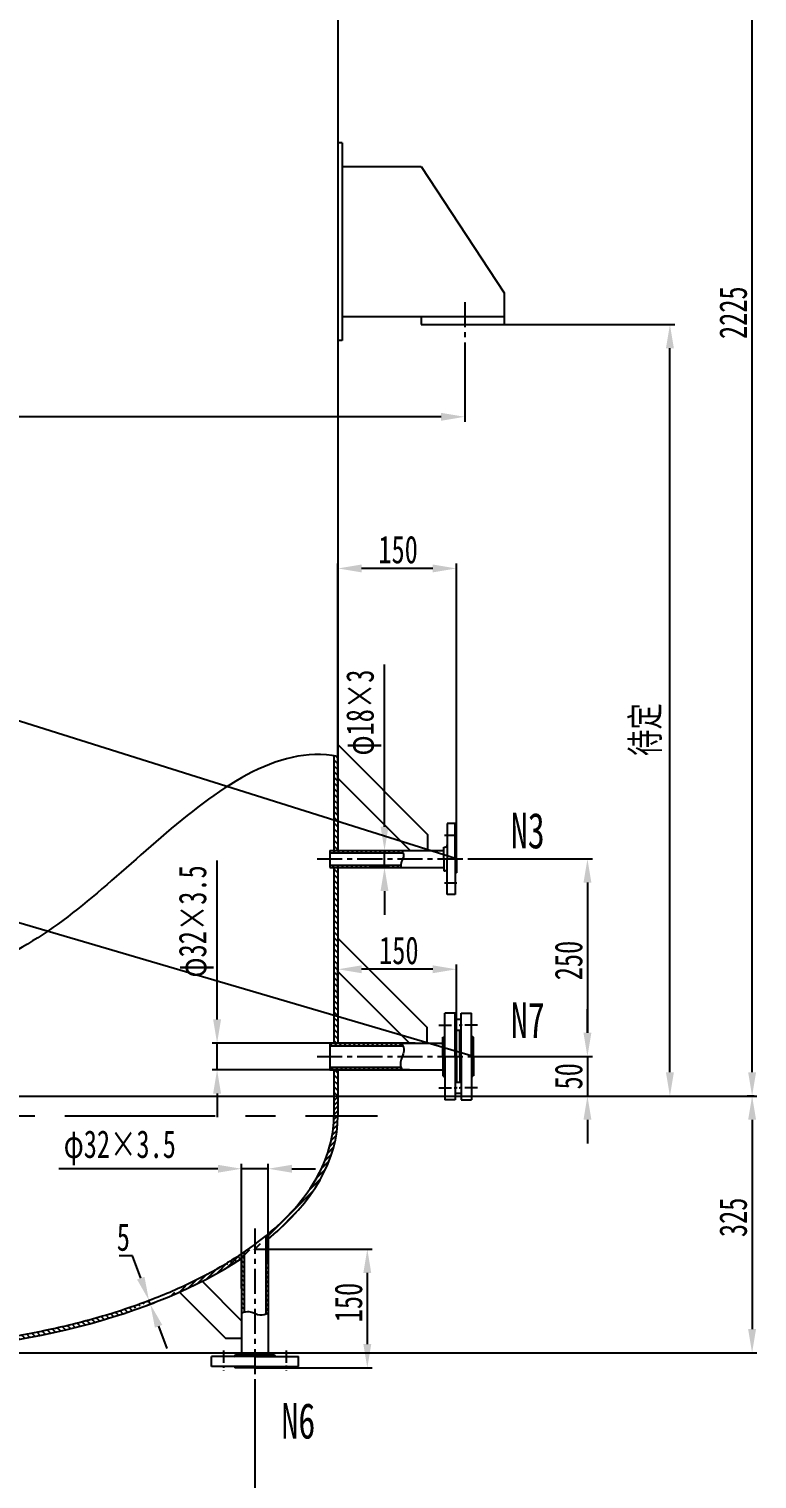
# Model space of a CAD drawing. Extents: x -71325 to -43928, y 2975 to 11014.
# Drawn here: x -68976 to -68054, y 4834 to 6669 of the extents above; entities that cross this region are included whole.
import ezdxf

# ---------------------------------------------------------------- set-up
doc = ezdxf.new("R2010")
doc.units = 0
doc.header["$MEASUREMENT"] = 0
doc.linetypes.add('CENTER', pattern=[50.8, 31.75, -6.35, 6.35, -6.35])
doc.layers.get('0').update_dxf_attribs({"linetype": 'CONTINUOUS'})
doc.layers.get('DEFPOINTS').update_dxf_attribs({"linetype": 'CONTINUOUS'})
doc.layers.add('LAYER1', color=3, linetype='CONTINUOUS')
doc.layers.add('LAYER2', color=1, linetype='CENTER')
doc.styles.get("Standard").update_dxf_attribs({"font": 'txt.shx', "width": 0.7})
doc.styles.add('STYLE1', font='SIMFANG.TTF', dxfattribs={"width": 0.7, "height": 35})
doc.dimstyles.get("Standard").update_dxf_attribs({"dimtxt": 0.18, "dimasz": 0.18, "dimexe": 0.18, "dimexo": 0.0625, "dimgap": 0.09, "dimtad": 0, "dimtih": 1, "dimtoh": 1, "dimdec": 4, "dimzin": 0, "dimdsep": 46, "dimtxsty": 'Standard', "dimcen": 0.09, "dimadec": 0, "dimazin": 0, "dimtfac": 1, "dimtdec": 4, "dimtofl": 0, "dimtmove": 0, "dimatfit": 3, "dimfxl": 0, "dimtolj": 1, "dimtzin": 0, "dimarcsym": 0})
pattern_1 = [(45, (-60660.756, -1184.69), (-2.9168155, 2.9168155), [])]
pattern_2 = [(135, (-77718.9047, -1184.69), (2.9168155, 2.9168155), [])]

# ---------------------------------------------------------------- blocks, each defined once
blk = doc.blocks.new('*D87')
at = {"layer": 'DEFPOINTS', "color": 0}
for p in [(-68569.3, 7543.9), (-68060.6, 7543.9), (-68158.3, 5318.9)]:
    blk.add_point(p, dxfattribs=at)
at = {"layer": 'LAYER1', "color": 0, "lineweight": -2}
for p, q in [((-68569.3, 7543.9), (-68054.4, 7543.9)), ((-68060.6, 5348.9), (-68060.6, 7513.9)), ((-68158.3, 5318.9), (-68054.4, 5318.9))]:
    blk.add_line(p, q, dxfattribs=at)
at = {"layer": 'LAYER1', "color": 0}
for points in [[(-68065.6, 7513.9), (-68055.6, 7513.9), (-68060.6, 7543.9)], [(-68065.6, 5348.9), (-68055.6, 5348.9), (-68060.6, 5318.9)]]:
    blk.add_solid(points, dxfattribs=at)
at = {"layer": 'LAYER1', "color": 0, "insert": (-68084.4, 6310.1), "char_height": 35, "attachment_point": 5, "rotation": 90, "style": 'STYLE1'}
blk.add_mtext('\\A1;2225', dxfattribs=at)
blk = doc.blocks.new('*D105')
at = {"layer": 'DEFPOINTS', "color": 0}
for p in [(-69955.3, 6272.6), (-68424.3, 6272.6), (-69955.3, 6178.4)]:
    blk.add_point(p, dxfattribs=at)
at = {"layer": 'LAYER1', "color": 0, "lineweight": -2}
for p, q in [((-69955.3, 6272.6), (-69955.3, 6172.2)), ((-68424.3, 6272.6), (-68424.3, 6172.2)), ((-68454.3, 6178.4), (-69925.3, 6178.4))]:
    blk.add_line(p, q, dxfattribs=at)
at = {"layer": 'LAYER1', "color": 0}
for points in [[(-69925.3, 6183.4), (-69925.3, 6173.4), (-69955.3, 6178.4)], [(-68454.3, 6183.4), (-68454.3, 6173.4), (-68424.3, 6178.4)]]:
    blk.add_solid(points, dxfattribs=at)
at = {"layer": 'LAYER1', "color": 0, "insert": (-69211.4, 6204.8), "char_height": 35, "attachment_point": 5, "style": 'STYLE1'}
blk.add_mtext('\\A1;φ1531', dxfattribs=at)
blk = doc.blocks.new('*D112')
at = {"layer": 'DEFPOINTS', "color": 0}
for p in [(-68479.3, 6295.1), (-68164.6, 6295.1), (-68584.8, 5318.9)]:
    blk.add_point(p, dxfattribs=at)
at = {"layer": 'LAYER1', "color": 0, "lineweight": -2}
for p, q in [((-68479.3, 6295.1), (-68158.3, 6295.1)), ((-68164.6, 5348.9), (-68164.6, 6265.1)), ((-68584.8, 5318.9), (-68158.3, 5318.9))]:
    blk.add_line(p, q, dxfattribs=at)
at = {"layer": 'LAYER1', "color": 0}
for points in [[(-68169.6, 6265.1), (-68159.6, 6265.1), (-68164.6, 6295.1)], [(-68169.6, 5348.9), (-68159.6, 5348.9), (-68164.6, 5318.9)]]:
    blk.add_solid(points, dxfattribs=at)
at = {"layer": 'LAYER1', "color": 0, "insert": (-68194, 5782.6), "char_height": 35, "attachment_point": 5, "rotation": 90, "style": 'STYLE1'}
blk.add_mtext('\\A1;待定', dxfattribs=at)
blk = doc.blocks.new('*D111')
at = {"layer": 'DEFPOINTS', "color": 0}
for p in [(-68541.5, 5629.6), (-68525.8, 5629.6), (-68545.2, 5608.3)]:
    blk.add_point(p, dxfattribs=at)
at = {"layer": 'LAYER1', "color": 0, "lineweight": -2}
for p, q in [((-68525.8, 5659.6), (-68525.8, 5864.8)), ((-68541.5, 5629.6), (-68519.5, 5629.6)), ((-68525.8, 5608.3), (-68525.8, 5629.6)), ((-68545.2, 5608.3), (-68519.5, 5608.3)), ((-68525.8, 5578.3), (-68525.8, 5548.3))]:
    blk.add_line(p, q, dxfattribs=at)
at = {"layer": 'LAYER1', "color": 0}
for points in [[(-68530.8, 5659.6), (-68520.8, 5659.6), (-68525.8, 5629.6)], [(-68530.8, 5578.3), (-68520.8, 5578.3), (-68525.8, 5608.3)]]:
    blk.add_solid(points, dxfattribs=at)
at = {"layer": 'LAYER1', "color": 0, "insert": (-68552.2, 5804.2), "char_height": 35, "attachment_point": 5, "rotation": 90, "style": 'STYLE1'}
blk.add_mtext('\\A1;φ18×3', dxfattribs=at)
blk = doc.blocks.new('*D110')
at = {"layer": 'DEFPOINTS', "color": 0}
for p in [(-68584.8, 5986.5), (-68584.8, 5674), (-68434.8, 5618.9)]:
    blk.add_point(p, dxfattribs=at)
at = {"layer": 'LAYER1', "color": 0, "lineweight": -2}
for p, q in [((-68584.8, 5674), (-68584.8, 5992.7)), ((-68464.8, 5986.5), (-68554.8, 5986.5)), ((-68434.8, 5618.9), (-68434.8, 5992.7))]:
    blk.add_line(p, q, dxfattribs=at)
at = {"layer": 'LAYER1', "color": 0}
for points in [[(-68554.8, 5991.5), (-68554.8, 5981.5), (-68584.8, 5986.5)], [(-68464.8, 5991.5), (-68464.8, 5981.5), (-68434.8, 5986.5)]]:
    blk.add_solid(points, dxfattribs=at)
at = {"layer": 'LAYER1', "color": 0, "insert": (-68508.6, 6010.2), "char_height": 35, "attachment_point": 5, "style": 'STYLE1'}
blk.add_mtext('\\A1;150', dxfattribs=at)
blk = doc.blocks.new('*D116')
at = {"layer": 'DEFPOINTS', "color": 0}
for p in [(-68706.7, 5226.9), (-68673, 5106), (-68706.7, 5075.5)]:
    blk.add_point(p, dxfattribs=at)
at = {"layer": 'LAYER1', "color": 0, "lineweight": -2}
for p, q in [((-68706.7, 5075.5), (-68706.7, 5233.1)), ((-68673, 5106), (-68673, 5233.1)), ((-68736.7, 5226.9), (-68937.9, 5226.9)), ((-68673, 5226.9), (-68706.7, 5226.9)), ((-68643, 5226.9), (-68613, 5226.9))]:
    blk.add_line(p, q, dxfattribs=at)
at = {"layer": 'LAYER1', "color": 0}
for points in [[(-68736.7, 5231.9), (-68736.7, 5221.9), (-68706.7, 5226.9)], [(-68643, 5231.9), (-68643, 5221.9), (-68673, 5226.9)]]:
    blk.add_solid(points, dxfattribs=at)
at = {"layer": 'LAYER1', "color": 0, "insert": (-68860.8, 5253.3), "char_height": 35, "attachment_point": 5, "style": 'STYLE1'}
blk.add_mtext('\\A1;φ32×3.5', dxfattribs=at)
blk = doc.blocks.new('*D115')
at = {"layer": 'DEFPOINTS', "color": 0}
for p in [(-68057.9, 5318.9), (-69189.8, 4993.9), (-68060.6, 4993.9)]:
    blk.add_point(p, dxfattribs=at)
at = {"layer": 'LAYER1', "color": 0, "lineweight": -2}
for p, q in [((-68057.9, 5318.9), (-68066.9, 5318.9)), ((-68060.6, 5288.9), (-68060.6, 5023.9)), ((-69189.8, 4993.9), (-68054.4, 4993.9))]:
    blk.add_line(p, q, dxfattribs=at)
at = {"layer": 'LAYER1', "color": 0}
for points in [[(-68065.6, 5288.9), (-68055.6, 5288.9), (-68060.6, 5318.9)], [(-68065.6, 5023.9), (-68055.6, 5023.9), (-68060.6, 4993.9)]]:
    blk.add_solid(points, dxfattribs=at)
at = {"layer": 'LAYER1', "color": 0, "insert": (-68084.4, 5165.4), "char_height": 35, "attachment_point": 5, "rotation": 90, "style": 'STYLE1'}
blk.add_mtext('\\A1;325', dxfattribs=at)
blk = doc.blocks.new('*D114')
at = {"layer": 'DEFPOINTS', "color": 0}
for p in [(-68829.7, 5058.2), (-68827.9, 5053.5), (-68823.9, 5060.3)]:
    blk.add_point(p, dxfattribs=at)
at = {"layer": 'LAYER1', "color": 0, "lineweight": -2}
for p, q in [((-68844.7, 5116.6), (-68861.7, 5116.6)), ((-68834.3, 5088.5), (-68844.7, 5116.6)), ((-68829.7, 5058.2), (-68818, 5062.5)), ((-68827.9, 5053.5), (-68816.3, 5057.8)), ((-68822.2, 5055.6), (-68823.9, 5060.3)), ((-68811.8, 5027.5), (-68801.3, 4999.4))]:
    blk.add_line(p, q, dxfattribs=at)
at = {"layer": 'LAYER1', "color": 0}
for points in [[(-68829.6, 5090.2), (-68839, 5086.7), (-68823.9, 5060.3)], [(-68807.1, 5029.2), (-68816.4, 5025.8), (-68822.2, 5055.6)]]:
    blk.add_solid(points, dxfattribs=at)
at = {"layer": 'LAYER1', "color": 0, "insert": (-68856.3, 5140.3), "char_height": 35, "attachment_point": 5, "style": 'STYLE1'}
blk.add_mtext('\\A1;5', dxfattribs=at)
blk = doc.blocks.new('*D117')
at = {"layer": 'DEFPOINTS', "color": 0}
for p in [(-68689.8, 4960.6), (-69189.8, 4772), (-69189.8, 4747.3)]:
    blk.add_point(p, dxfattribs=at)
at = {"layer": 'LAYER1', "color": 0, "lineweight": -2}
for p, q in [((-68689.8, 4960.6), (-68689.8, 4741)), ((-69189.8, 4772), (-69189.8, 4741)), ((-68719.8, 4747.3), (-69159.8, 4747.3))]:
    blk.add_line(p, q, dxfattribs=at)
at = {"layer": 'LAYER1', "color": 0}
for points in [[(-69159.8, 4752.3), (-69159.8, 4742.3), (-69189.8, 4747.3)], [(-68719.8, 4752.3), (-68719.8, 4742.3), (-68689.8, 4747.3)]]:
    blk.add_solid(points, dxfattribs=at)
at = {"layer": 'LAYER1', "color": 0, "insert": (-68918.3, 4771), "char_height": 35, "attachment_point": 5, "style": 'STYLE1'}
blk.add_mtext('\\A1;500', dxfattribs=at)
blk = doc.blocks.new('*D118')
at = {"layer": 'DEFPOINTS', "color": 0}
for p in [(-68689.8, 5125), (-68689.8, 4975), (-68547.6, 4975)]:
    blk.add_point(p, dxfattribs=at)
at = {"layer": 'LAYER1', "color": 0, "lineweight": -2}
for p, q in [((-68689.8, 5125), (-68541.3, 5125)), ((-68547.6, 5095), (-68547.6, 5005)), ((-68689.8, 4975), (-68541.3, 4975))]:
    blk.add_line(p, q, dxfattribs=at)
at = {"layer": 'LAYER1', "color": 0}
for points in [[(-68552.6, 5095), (-68542.6, 5095), (-68547.6, 5125)], [(-68552.6, 5005), (-68542.6, 5005), (-68547.6, 4975)]]:
    blk.add_solid(points, dxfattribs=at)
at = {"layer": 'LAYER1', "color": 0, "insert": (-68571.3, 5057.6), "char_height": 35, "attachment_point": 5, "rotation": 90, "style": 'STYLE1'}
blk.add_mtext('\\A1;150', dxfattribs=at)
blk = doc.blocks.new('*D123')
at = {"layer": 'DEFPOINTS', "color": 0}
for p in [(-68420.5, 5618.9), (-68420.5, 5368.9), (-68269, 5368.9)]:
    blk.add_point(p, dxfattribs=at)
at = {"layer": 'LAYER1', "color": 0, "lineweight": -2}
for p, q in [((-68420.5, 5618.9), (-68262.7, 5618.9)), ((-68269, 5588.9), (-68269, 5398.9)), ((-68420.5, 5368.9), (-68262.7, 5368.9))]:
    blk.add_line(p, q, dxfattribs=at)
at = {"layer": 'LAYER1', "color": 0}
for points in [[(-68274, 5588.9), (-68264, 5588.9), (-68269, 5618.9)], [(-68274, 5398.9), (-68264, 5398.9), (-68269, 5368.9)]]:
    blk.add_solid(points, dxfattribs=at)
at = {"layer": 'LAYER1', "color": 0, "insert": (-68292.7, 5490.4), "char_height": 35, "attachment_point": 5, "rotation": 90, "style": 'STYLE1'}
blk.add_mtext('\\A1;250', dxfattribs=at)
blk = doc.blocks.new('*D122')
at = {"layer": 'DEFPOINTS', "color": 0}
for p in [(-68486.9, 5385.8), (-68737.7, 5352.1), (-68494, 5352.1)]:
    blk.add_point(p, dxfattribs=at)
at = {"layer": 'LAYER1', "color": 0, "lineweight": -2}
for p, q in [((-68737.7, 5415.8), (-68737.7, 5617)), ((-68486.9, 5385.8), (-68744, 5385.8)), ((-68737.7, 5352.1), (-68737.7, 5385.8)), ((-68494, 5352.1), (-68744, 5352.1)), ((-68737.7, 5322.1), (-68737.7, 5292.1))]:
    blk.add_line(p, q, dxfattribs=at)
at = {"layer": 'LAYER1', "color": 0}
for points in [[(-68742.7, 5415.8), (-68732.7, 5415.8), (-68737.7, 5385.8)], [(-68742.7, 5322.1), (-68732.7, 5322.1), (-68737.7, 5352.1)]]:
    blk.add_solid(points, dxfattribs=at)
at = {"layer": 'LAYER1', "color": 0, "insert": (-68764.1, 5539.9), "char_height": 35, "attachment_point": 5, "rotation": 90, "style": 'STYLE1'}
blk.add_mtext('\\A1;φ32×3.5', dxfattribs=at)
blk = doc.blocks.new('*D121')
at = {"layer": 'DEFPOINTS', "color": 0}
for p in [(-68584.8, 5479.3), (-68584.8, 5442), (-68434.8, 5368.9)]:
    blk.add_point(p, dxfattribs=at)
at = {"layer": 'LAYER1', "color": 0, "lineweight": -2}
for p, q in [((-68584.8, 5442), (-68584.8, 5485.5)), ((-68464.8, 5479.3), (-68554.8, 5479.3)), ((-68434.8, 5368.9), (-68434.8, 5485.5))]:
    blk.add_line(p, q, dxfattribs=at)
at = {"layer": 'LAYER1', "color": 0}
for points in [[(-68554.8, 5484.3), (-68554.8, 5474.3), (-68584.8, 5479.3)], [(-68464.8, 5484.3), (-68464.8, 5474.3), (-68434.8, 5479.3)]]:
    blk.add_solid(points, dxfattribs=at)
at = {"layer": 'LAYER1', "color": 0, "insert": (-68507.7, 5503), "char_height": 35, "attachment_point": 5, "style": 'STYLE1'}
blk.add_mtext('\\A1;150', dxfattribs=at)
blk = doc.blocks.new('*D124')
at = {"layer": 'DEFPOINTS', "color": 0}
for p in [(-68420.5, 5368.9), (-68420.5, 5318.9), (-68269, 5318.9)]:
    blk.add_point(p, dxfattribs=at)
at = {"layer": 'LAYER1', "color": 0, "lineweight": -2}
for p, q in [((-68269, 5398.9), (-68269, 5428.9)), ((-68420.5, 5368.9), (-68262.7, 5368.9)), ((-68269, 5368.9), (-68269, 5318.9)), ((-68420.5, 5318.9), (-68262.7, 5318.9)), ((-68269, 5288.9), (-68269, 5258.9))]:
    blk.add_line(p, q, dxfattribs=at)
at = {"layer": 'LAYER1', "color": 0}
for points in [[(-68274, 5398.9), (-68264, 5398.9), (-68269, 5368.9)], [(-68274, 5288.9), (-68264, 5288.9), (-68269, 5318.9)]]:
    blk.add_solid(points, dxfattribs=at)
at = {"layer": 'LAYER1', "color": 0, "insert": (-68292.7, 5343.9), "char_height": 35, "attachment_point": 5, "rotation": 90, "style": 'STYLE1'}
blk.add_mtext('\\A1;50', dxfattribs=at)

msp = doc.modelspace()

# ---------------------------------------------------------------- hatches: boundary and pattern name
at = {"layer": 'LAYER1'}
h = msp.add_hatch(dxfattribs=at)
h.set_pattern_fill('ANSI31', color=256, scale=41, angle=90, style=0)
h.set_pattern_definition([(135, (-60660.756, -1184.69), (-3.6239223, -3.6239223), [])])
edge = h.paths.add_edge_path()
edge.add_spline(control_points=[(-68584.83027, 5748.67377), (-68586.49744, 5748.99314), (-68588.16412, 5749.27913), (-68589.83027, 5749.53243)], knot_values=[42.1439544089, 42.1439544089, 42.1439544089, 42.1439544089, 47.5340410853, 47.5340410853, 47.5340410853, 47.5340410853], degree=3, periodic=0)
edge.add_line((-68589.83027, 5749.53243), (-68589.83027, 5629.55279))
edge.add_line((-68589.83027, 5629.55279), (-68584.83027, 5629.55279))
edge.add_line((-68584.83027, 5629.55279), (-68584.83027, 5748.67377))
h.paths.add_polyline_path([(-68584.83027, 5608.25279), (-68589.83027, 5608.25279), (-68589.83027, 5385.75279), (-68584.83027, 5385.75279)])
h.paths.add_polyline_path([(-68584.83027, 5352.05279), (-68589.83027, 5352.05279), (-68589.83027, 5318.90279), (-68584.83027, 5318.90279)])
h = msp.add_hatch(dxfattribs=at)
h.set_pattern_fill('ANSI31', color=256, scale=33, style=0)
h.set_pattern_definition(pattern_1)
edge = h.paths.add_edge_path()
edge.add_spline(control_points=[(-68502.2064, 5626.65279), (-68502.59015, 5627.62612), (-68503.13685, 5628.59162), (-68503.77372, 5629.55279)], knot_values=[4.0256685529, 4.0256685529, 4.0256685529, 4.0256685529, 7.2748180974, 7.2748180974, 7.2748180974, 7.2748180974], degree=3, periodic=0)
edge.add_line((-68503.77372, 5629.55279), (-68594.83027, 5629.55279))
edge.add_line((-68594.83027, 5629.55279), (-68594.83027, 5626.65279))
edge.add_line((-68594.83027, 5626.65279), (-68502.2064, 5626.65279))
edge = h.paths.add_edge_path()
edge.add_spline(control_points=[(-68505.27825, 5608.25279), (-68505.2858, 5609.22283), (-68505.2678, 5610.19042), (-68505.1952, 5611.15279)], knot_values=[23.611574594, 23.611574594, 23.611574594, 23.611574594, 26.5064491263, 26.5064491263, 26.5064491263, 26.5064491263], degree=3, periodic=0)
edge.add_line((-68505.1952, 5611.15279), (-68594.83027, 5611.15279))
edge.add_line((-68594.83027, 5611.15279), (-68594.83027, 5608.25279))
edge.add_line((-68594.83027, 5608.25279), (-68505.27825, 5608.25279))
h = msp.add_hatch(dxfattribs=at)
h.set_pattern_fill('ANSI31', color=256, scale=33, style=0)
h.set_pattern_definition([(135, (-77718.9047, -3259.69), (2.9168155, 2.9168155), [])])
edge = h.paths.add_edge_path()
edge.add_line((-68594.83027, 5385.75279), (-68594.83027, 5382.55279))
edge.add_line((-68594.83027, 5382.55279), (-68502.61912, 5382.55279))
edge.add_spline(control_points=[(-68502.61912, 5382.55279), (-68503.06419, 5383.62143), (-68503.5967, 5384.6878), (-68504.18228, 5385.75279)], knot_values=[5.3089391668, 5.3089391668, 5.3089391668, 5.3089391668, 8.7482698367, 8.7482698367, 8.7482698367, 8.7482698367], degree=3, periodic=0)
edge.add_line((-68504.18228, 5385.75279), (-68594.83027, 5385.75279))
edge = h.paths.add_edge_path()
edge.add_spline(control_points=[(-68503.91389, 5352.05279), (-68504.35572, 5353.11937), (-68504.74237, 5354.18602), (-68505.04582, 5355.25279)], knot_values=[37.453484022, 37.453484022, 37.453484022, 37.453484022, 40.7924948157, 40.7924948157, 40.7924948157, 40.7924948157], degree=3, periodic=0)
edge.add_line((-68505.04582, 5355.25279), (-68594.83027, 5355.25279))
edge.add_line((-68594.83027, 5355.25279), (-68594.83027, 5352.05279))
edge.add_line((-68594.83027, 5352.05279), (-68503.91389, 5352.05279))
h = msp.add_hatch(dxfattribs=at)
h.set_pattern_fill('ANSI31', color=256, scale=33, style=0)
h.set_pattern_definition(pattern_1)
h.paths.add_polyline_path([(-68589.83027, 5293.90279), (-68584.83027, 5293.90279), (-68584.83027, 5318.90279), (-68589.83027, 5318.90279)])
edge = h.paths.add_edge_path()
edge.add_ellipse((-69189.83027, 5293.90279), major_axis=(-605, 0), ratio=0.4958677686, start_angle=148.68221433, end_angle=180)
edge.add_line((-68584.83027, 5293.90279), (-68589.83028, 5293.90279))
edge.add_spline(control_points=[(-68589.83028, 5293.90279), (-68589.83031, 5282.82889), (-68591.10999, 5271.75469), (-68596.50638, 5248.50495), (-68600.91889, 5236.34056), (-68612.86516, 5212.30994), (-68620.39967, 5200.44448), (-68638.50423, 5177.21529), (-68649.07417, 5165.85232), (-68664.90515, 5151.34151), (-68668.87157, 5147.87531), (-68672.98027, 5144.4481)], knot_values=[2.605266901, 2.605266901, 2.605266901, 2.605266901, 2.7198564625, 2.7198564625, 2.8469575088, 2.8469575088, 2.9740585552, 2.9740585552, 3.1011596015, 3.1011596015, 3.1415927086, 3.1415927086, 3.1415927086, 3.1415927086], degree=3, periodic=0)
edge.add_line((-68672.98027, 5144.4481), (-68672.98027, 5137.96749))
h = msp.add_hatch(dxfattribs=at)
h.set_pattern_fill('ANSI31', color=256, scale=33, style=0)
h.set_pattern_definition(pattern_2)
edge = h.paths.add_edge_path()
edge.add_line((-68676.18027, 5124.99812), (-68672.98027, 5124.99812))
edge.add_line((-68672.98027, 5124.99812), (-68672.98027, 5044.35012))
edge.add_spline(control_points=[(-68672.98027, 5044.35012), (-68674.04527, 5043.76454), (-68675.11164, 5043.23203), (-68676.18027, 5042.78697)], knot_values=[5.3089391668, 5.3089391668, 5.3089391668, 5.3089391668, 8.7482698367, 8.7482698367, 8.7482698367, 8.7482698367], degree=3, periodic=0)
edge.add_line((-68676.18027, 5042.78697), (-68676.18027, 5124.99812))
edge = h.paths.add_edge_path()
edge.add_spline(control_points=[(-68676.18027, 5141.81022), (-68675.10423, 5142.68693), (-68674.03754, 5143.56627), (-68672.98027, 5144.44818)], knot_values=[0.5363254935, 0.5363254935, 0.5363254935, 0.5363254935, 0.5467300013, 0.5467300013, 0.5467300013, 0.5467300013], degree=3, periodic=0)
edge.add_line((-68672.98027, 5144.44818), (-68672.98027, 5124.99812))
edge.add_line((-68672.98027, 5124.99812), (-68676.18027, 5124.99812))
edge.add_line((-68676.18027, 5124.99812), (-68676.18027, 5141.81022))
h = msp.add_hatch(dxfattribs=at)
h.set_pattern_fill('ANSI31', color=256, scale=44, angle=90, style=0)
h.set_pattern_definition([(135, (-60660.756, -1184.69), (-3.8890873, -3.8890873), [])])
edge = h.paths.add_edge_path()
edge.add_spline(control_points=[(-68706.68027, 5119.34192), (-68719.97742, 5110.45235), (-68734.29605, 5101.92021), (-68766.86462, 5084.58798), (-68785.38413, 5075.90844), (-68824.52285, 5059.7728), (-68845.14184, 5052.31673), (-68888.14175, 5038.75489), (-68910.52247, 5032.64916), (-68956.67993, 5021.89075), (-68980.45647, 5017.2381), (-69029.01759, 5009.46361), (-69053.80195, 5006.34178), (-69103.97475, 5001.68086), (-69129.36298, 5000.14178), (-69162.01845, 4999.19999), (-69169.19792, 4999.05684), (-69176.38027, 4998.97738)], knot_values=[1.5931210844, 1.5931210844, 1.5931210844, 1.5931210844, 1.705047739, 1.705047739, 1.8321487853, 1.8321487853, 1.9592498317, 1.9592498317, 2.086350878, 2.086350878, 2.2134519244, 2.2134519244, 2.3405529707, 2.3405529707, 2.4676540171, 2.4676540171, 2.5034245699, 2.5034245699, 2.5034245699, 2.5034245699], degree=3, periodic=0)
edge.add_line((-69176.38027, 4998.97738), (-69176.38027, 4993.97694))
edge.add_ellipse((-69189.83027, 5293.90279), major_axis=(-605, 0), ratio=0.4958677686, start_angle=91.27387062, end_angle=142.99614735)
edge.add_line((-68706.68027, 5113.34217), (-68706.68027, 5119.34192))
h = msp.add_hatch(dxfattribs=at)
h.set_pattern_fill('ANSI31', color=256, scale=33, style=0)
h.set_pattern_definition(pattern_2)
edge = h.paths.add_edge_path()
edge.add_spline(control_points=[(-68703.48027, 5045.21366), (-68704.54704, 5044.91021), (-68705.6137, 5044.52357), (-68706.68027, 5044.08174)], knot_values=[37.453484022, 37.453484022, 37.453484022, 37.453484022, 40.7924948157, 40.7924948157, 40.7924948157, 40.7924948157], degree=3, periodic=0)
edge.add_line((-68706.68027, 5044.08174), (-68706.68027, 5119.34202))
edge.add_spline(control_points=[(-68706.68027, 5119.34202), (-68705.60694, 5120.05958), (-68704.54026, 5120.77946), (-68703.48027, 5121.50164)], knot_values=[0.6291332429, 0.6291332429, 0.6291332429, 0.6291332429, 0.6381678327, 0.6381678327, 0.6381678327, 0.6381678327], degree=3, periodic=0)
edge.add_line((-68703.48027, 5121.50164), (-68703.48027, 5045.21366))

# ---------------------------------------------------------------- linework, layer by layer
for p, q in [((-68584.83027, 7568.90279), (-68584.83027, 5629.55279)), ((-68579.33027, 6525.10866), (-68584.83027, 6525.10866)), ((-68579.33027, 6525.10866), (-68579.33027, 6275.10866)), ((-68579.33027, 6495.10866), (-68579.33027, 6305.10866)), ((-68579.33027, 6495.10866), (-68479.33027, 6495.10866)), ((-68479.33027, 6495.10866), (-68374.33027, 6335.10866)), ((-68374.33027, 6335.10866), (-68374.33027, 6295.10866)), ((-68579.33027, 6305.10866), (-68374.33027, 6305.10866)), ((-68479.33027, 6305.10866), (-68479.33027, 6295.10866)), ((-68479.33027, 6295.10866), (-68374.33027, 6295.10866)), ((-68579.33027, 6275.10866), (-68584.83027, 6275.10866)), ((-68589.83027, 5749.53243), (-68589.83027, 5629.55279)), ((-68436.43027, 5663.90279), (-68446.33027, 5663.90279)), ((-68446.33027, 5663.90279), (-68446.33027, 5618.90279)), ((-68436.43027, 5618.90279), (-68436.43027, 5663.90279)), ((-68470.83027, 5629.55279), (-68470.83027, 5649.55279)), ((-68450.83027, 5618.90279), (-68450.83027, 5633.90279)), ((-68434.83027, 5618.90279), (-68434.83027, 5636.40279)), ((-68594.83027, 5629.55279), (-68450.83027, 5629.55279)), ((-68594.83027, 5629.55279), (-68594.83027, 5608.25279)), ((-68594.83027, 5626.65279), (-68502.2064, 5626.65279)), ((-68450.83027, 5618.90279), (-68450.83027, 5603.90279)), ((-68446.33027, 5573.90279), (-68446.33027, 5618.90279)), ((-68436.43027, 5618.90279), (-68436.43027, 5573.90279)), ((-68434.83027, 5618.90279), (-68434.83027, 5601.40279)), ((-68594.83027, 5611.15279), (-68505.1952, 5611.15279)), ((-68594.83027, 5608.25279), (-68450.83027, 5608.25279)), ((-68589.83027, 5608.25279), (-68589.83027, 5385.75279)), ((-68584.83027, 5608.25279), (-68584.83027, 5385.75279)), ((-68436.43027, 5573.90279), (-68446.33027, 5573.90279)), ((-68436.43027, 5423.90279), (-68449.33027, 5423.90279)), ((-68449.33027, 5368.90279), (-68449.33027, 5423.90279)), ((-68436.43027, 5368.90279), (-68436.43027, 5423.90279)), ((-68428.73027, 5415.65279), (-68436.43027, 5415.65279)), ((-68428.73027, 5368.90279), (-68428.73027, 5423.90279)), ((-68428.73027, 5423.90279), (-68415.83027, 5423.90279)), ((-68415.83027, 5368.90279), (-68415.83027, 5423.90279)), ((-68471.83027, 5385.75279), (-68471.83027, 5405.75279)), ((-68428.73027, 5401.65279), (-68436.43027, 5401.65279)), ((-68436.43027, 5394.40279), (-68434.83027, 5394.40279)), ((-68434.83027, 5368.90279), (-68434.83027, 5401.65279)), ((-68430.33027, 5368.90279), (-68430.33027, 5401.65279)), ((-68428.73027, 5394.40279), (-68430.33027, 5394.40279)), ((-68430.33027, 5368.90279), (-68430.33027, 5394.40279)), ((-68594.83027, 5385.75279), (-68594.83027, 5352.05279)), ((-68451.83027, 5393.40279), (-68451.33027, 5393.40279)), ((-68451.83027, 5368.90279), (-68451.83027, 5393.40279)), ((-68413.33027, 5393.40279), (-68413.83027, 5393.40279)), ((-68413.33027, 5368.90279), (-68413.33027, 5393.40279)), ((-68451.83027, 5368.90279), (-68451.83027, 5344.40279)), ((-68449.33027, 5368.90279), (-68449.33027, 5313.90279)), ((-68436.43027, 5368.90279), (-68436.43027, 5313.90279)), ((-68434.83027, 5368.90279), (-68434.83027, 5336.15279)), ((-68430.33027, 5368.90279), (-68430.33027, 5336.15279)), ((-68428.73027, 5368.90279), (-68428.73027, 5313.90279)), ((-68415.83027, 5368.90279), (-68415.83027, 5313.90279)), ((-68413.33027, 5368.90279), (-68413.33027, 5344.40279)), ((-68589.83027, 5352.05279), (-68589.83027, 5293.90279)), ((-68584.83027, 5352.05279), (-68584.83027, 5293.90279)), ((-68451.83027, 5344.40279), (-68451.33027, 5344.40279)), ((-68436.43027, 5343.40279), (-68434.83027, 5343.40279)), ((-68428.73027, 5343.40279), (-68430.33027, 5343.40279)), ((-68413.33027, 5344.40279), (-68413.83027, 5344.40279)), ((-68428.73027, 5336.15279), (-68436.43027, 5336.15279)), ((-68428.73027, 5322.15279), (-68436.43027, 5322.15279)), ((-69794.83027, 5318.90279), (-68584.83027, 5318.90279)), ((-68436.43027, 5313.90279), (-68449.33027, 5313.90279)), ((-68428.73027, 5313.90279), (-68415.83027, 5313.90279)), ((-68706.68027, 5011.99812), (-68726.68027, 5011.99812)), ((-68689.83027, 4991.99812), (-68714.33027, 4991.99812)), ((-68714.33027, 4991.99812), (-68714.33027, 4991.49812)), ((-68689.83027, 4991.99812), (-68665.33027, 4991.99812)), ((-68665.33027, 4991.99812), (-68665.33027, 4991.49812)), ((-68744.83027, 4976.59812), (-68744.83027, 4989.49812)), ((-68689.83027, 4989.49812), (-68744.83027, 4989.49812)), ((-68689.83027, 4976.59812), (-68744.83027, 4976.59812)), ((-68715.33027, 4976.59812), (-68715.33027, 4974.99812)), ((-68689.83027, 4974.99812), (-68715.33027, 4974.99812)), ((-68689.83027, 4989.49812), (-68634.83027, 4989.49812)), ((-68689.83027, 4976.59812), (-68634.83027, 4976.59812)), ((-68689.83027, 4974.99812), (-68664.33027, 4974.99812)), ((-68664.33027, 4976.59812), (-68664.33027, 4974.99812)), ((-68634.83027, 4976.59812), (-68634.83027, 4989.49812))]:
    msp.add_line(p, q)
at = {"ltscale": 2}
for p, q in [((-68584.83027, 5763.55279), (-68470.83027, 5649.55279)), ((-68584.83027, 5721.12638), (-68493.25668, 5629.55279)), ((-68584.83027, 5518.75279), (-68471.83027, 5405.75279)), ((-68584.83027, 5476.32638), (-68494.25668, 5385.75279)), ((-68594.83027, 5385.75279), (-68451.83027, 5385.75279)), ((-68594.83027, 5382.55279), (-68502.61912, 5382.55279)), ((-68594.83027, 5355.25279), (-68505.04582, 5355.25279)), ((-68594.83027, 5352.05279), (-68451.83027, 5352.05279)), ((-68676.18027, 5141.81022), (-68676.18027, 5042.78697)), ((-68672.98027, 5144.44818), (-68672.98027, 4991.99812)), ((-68706.68027, 5119.34202), (-68706.68027, 4991.99812)), ((-68703.48027, 5121.50164), (-68703.48027, 5045.21366)), ((-68756.7021, 5084.44635), (-68706.68027, 5034.42452)), ((-68785.44555, 5070.7634), (-68726.68027, 5011.99812))]:
    msp.add_line(p, q, dxfattribs=at)
at = {"ltscale": 0.5}
for p, q in [((-68450.83027, 5633.90279), (-68449.33027, 5633.90279)), ((-68436.43027, 5636.40279), (-68434.83027, 5636.40279)), ((-68450.83027, 5603.90279), (-68449.33027, 5603.90279)), ((-68436.43027, 5601.40279), (-68434.83027, 5601.40279))]:
    msp.add_line(p, q, dxfattribs=at)
for centre, radius, start, end in [((-68449.33027, 5636.90279), 3, 270, 0), ((-68449.33027, 5600.90279), 3, 0, 90), ((-68451.33027, 5395.40279), 2, 270, 0), ((-68413.83027, 5395.40279), 2, 180, 270), ((-68451.33027, 5342.40279), 2, 0, 90), ((-68413.83027, 5342.40279), 2, 90, 180), ((-68716.33027, 4991.49812), 2, 270, 0), ((-68663.33027, 4991.49812), 2, 180, 270)]:
    msp.add_arc(centre, radius, start, end)
for start_param, end_param in [(2.5949941793, 3.1415926536), (1.5930295634, 2.4957535889)]:
    msp.add_ellipse((-69189.83027, 5293.90279), major_axis=(-605, 0), ratio=0.4958677686, start_param=start_param, end_param=end_param)
msp.add_open_spline([(-69179.28027, 4998.94875), (-69171.13051, 4999.01947), (-69162.98367, 4999.17215), (-69129.36298, 5000.14178), (-69103.97475, 5001.68086), (-69053.80195, 5006.34178), (-69029.01759, 5009.46361), (-68980.45647, 5017.2381), (-68956.67993, 5021.89075), (-68910.52247, 5032.64916), (-68888.14175, 5038.75489), (-68845.14184, 5052.31673), (-68824.52285, 5059.7728), (-68785.38413, 5075.90844), (-68766.86462, 5084.58798), (-68732.22847, 5103.02052), (-68716.11207, 5112.77348), (-68686.54506, 5133.1807), (-68673.09476, 5143.83485), (-68649.07417, 5165.85232), (-68638.50423, 5177.21529), (-68620.39967, 5200.44448), (-68612.86516, 5212.30994), (-68600.91889, 5236.34056), (-68596.50638, 5248.50495), (-68591.10999, 5271.75469), (-68589.83031, 5282.82889), (-68589.83028, 5293.90279)], degree=3, knots=[1.5883070025, 1.5883070025, 1.5883070025, 1.5883070025, 1.6288916372, 1.6288916372, 1.7559926836, 1.7559926836, 1.8830937299, 1.8830937299, 2.0101947763, 2.0101947763, 2.1372958226, 2.1372958226, 2.264396869, 2.264396869, 2.3914979154, 2.3914979154, 2.5185989617, 2.5185989617, 2.6457000081, 2.6457000081, 2.7728010544, 2.7728010544, 2.8999021008, 2.8999021008, 3.0270031471, 3.0270031471, 3.1415927086, 3.1415927086, 3.1415927086, 3.1415927086])
at = {"layer": 'LAYER1'}
for p, q in [((-68434.83027, 5618.90279), (-70451.08436, 6254.18337)), ((-68413.33027, 5368.90279), (-70451.08436, 5967.86578))]:
    msp.add_line(p, q, dxfattribs=at)
for points, knots in [([(-68584.83027, 5748.67377), (-68662.56972, 5763.56618), (-68814.51518, 5649.26363), (-69005.67491, 5460.44905), (-69278.50069, 5448.33371), (-69527.58346, 5380.77566), (-69672.41084, 5279.21797), (-69780.38218, 5228.73165)], [42.1439544089, 42.1439544089, 42.1439544089, 42.1439544089, 293.4825961041, 540.0196388269, 811.5974950914, 1080.7872733947, 1298.6776827457, 1298.6776827457, 1298.6776827457, 1298.6776827457]), ([(-68503.77372, 5629.55279), (-68502.4628, 5627.57432), (-68500.35558, 5623.04442), (-68504.98656, 5615.9601), (-68505.29731, 5610.70181), (-68505.27825, 5608.25279)], [4.0256685529, 4.0256685529, 4.0256685529, 4.0256685529, 10.7136923093, 19.1978745205, 26.5064491263, 26.5064491263, 26.5064491263, 26.5064491263]), ([(-68504.18228, 5385.75279), (-68502.32668, 5382.37798), (-68499.24602, 5374.48594), (-68507.27452, 5363.13401), (-68505.25044, 5355.27921), (-68503.91389, 5352.05279)], [5.3089391668, 5.3089391668, 5.3089391668, 5.3089391668, 16.2076751728, 30.6919359606, 40.7924948157, 40.7924948157, 40.7924948157, 40.7924948157]), ([(-68672.98027, 5044.35012), (-68676.35509, 5042.49452), (-68684.24712, 5039.41386), (-68695.59906, 5047.44236), (-68703.45386, 5045.41828), (-68706.68027, 5044.08174)], [5.3089391668, 5.3089391668, 5.3089391668, 5.3089391668, 16.2076751728, 30.6919359606, 40.7924948157, 40.7924948157, 40.7924948157, 40.7924948157])]:
    msp.add_open_spline(points, degree=3, knots=knots, dxfattribs=at)
at = {"layer": 'LAYER2'}
for p, q in [((-68424.33027, 6323.40899), (-68424.33027, 6272.60259)), ((-68611.01397, 5618.90279), (-68420.47646, 5618.90279)), ((-68611.01397, 5368.90279), (-68398.35459, 5368.90279)), ((-68689.83027, 5151.18182), (-68689.83027, 4960.64431))]:
    msp.add_line(p, q, dxfattribs=at)
at = {"layer": 'LAYER2', "ltscale": 0.5}
for p, q in [((-68450.00434, 5649.15279), (-68432.04307, 5649.15279)), ((-68450.00434, 5588.65279), (-68432.04307, 5588.65279)), ((-68456.88828, 5408.65279), (-68430.88828, 5408.65279)), ((-68408.27226, 5408.65279), (-68434.27226, 5408.65279)), ((-68456.88828, 5329.15279), (-68430.88828, 5329.15279)), ((-68408.27226, 5329.15279), (-68434.27226, 5329.15279)), ((-68729.58027, 4997.05613), (-68729.58027, 4971.05613)), ((-68650.08027, 4997.05613), (-68650.08027, 4971.05613))]:
    msp.add_line(p, q, dxfattribs=at)
at = {"layer": 'LAYER2', "ltscale": 6}
msp.add_line((-69844.83027, 5293.90279), (-68534.83027, 5293.90279), dxfattribs=at)

# ---------------------------------------------------------------- texts
at = {"layer": 'LAYER1', "char_height": 45, "width": 288.9064185, "attachment_point": 1, "style": 'STYLE1'}
for s, insert in [('N3', (-68365.93633, 5677.31836)), ('N7', (-68365.93633, 5437.46612)), ('N6', (-68656.29063, 4930.41872))]:
    msp.add_mtext(s, dxfattribs=dict(at, insert=insert))

# ---------------------------------------------------------------- dimensions: what is measured, and where the dimension line sits
at = {"layer": 'LAYER1'}
for base, p1, p2, picture, middle in [((-68060.6371, 7543.90279), (-68158.30267, 5318.90279), (-68569.33027, 7543.90279), '*D87', (-68060.6371, 6310.08433)), ((-68268.99458, 5368.90279), (-68420.47646, 5618.90279), (-68420.47646, 5368.90279), '*D123', (-68268.99458, 5490.44428)), ((-68268.99458, 5318.90279), (-68420.47646, 5368.90279), (-68420.47646, 5318.90279), '*D124', (-68268.99458, 5343.90279)), ((-68060.6371, 4993.90279), (-68057.92752, 5318.90279), (-69189.83027, 4993.90279), '*D115', (-68060.6371, 5165.36699)), ((-68547.57607, 4974.99812), (-68689.83027, 5124.99812), (-68689.83027, 4974.99812), '*D118', (-68547.57607, 5057.55173))]:
    dim = msp.add_linear_dim(base=base, p1=p1, p2=p2, angle=90, dimstyle='Standard', override={"dimscale": 10, "dimtxt": 3.5, "dimasz": 3, "dimexe": 0.625, "dimexo": 0, "dimgap": 0.625, "dimtad": 1, "dimtih": 0, "dimzin": 8, "dimtxsty": 'STYLE1', "dimcen": 2.5, "dimtofl": 1, "dimatfit": 2}, dxfattribs=at)
    dim.commit()
    dim.dimension.update_dxf_attribs({"geometry": picture, "text_midpoint": middle, "dimtype": 160})
for base, p1, p2, angle, text, override, picture, middle, dimtype in [((-68164.55267, 6295.10866), (-68584.83027, 5318.90279), (-68479.33027, 6295.10866), 270, '待定', {"dimscale": 10, "dimtxt": 3.5, "dimasz": 3, "dimexe": 0.625, "dimexo": 0, "dimgap": 0.625, "dimtad": 1, "dimtih": 0, "dimzin": 8, "dimtxsty": 'STYLE1', "dimcen": 2.5, "dimtofl": 1, "dimatfit": 2}, '*D112', (-68164.55267, 5782.64986), 160), ((-68525.75928, 5629.55279), (-68545.22845, 5608.25279), (-68541.51029, 5629.55279), 270, 'φ18×3', {"dimscale": 10, "dimtxt": 3.5, "dimasz": 3, "dimexe": 0.625, "dimexo": 0, "dimgap": 0.625, "dimtad": 1, "dimtoh": 0, "dimzin": 8, "dimtxsty": 'STYLE1', "dimcen": 2.5, "dimtofl": 1}, '*D111', (-68525.75928, 5804.21892), 160), ((-68737.70695, 5352.05279), (-68486.91088, 5385.75279), (-68494.0463, 5352.05279), 90, 'φ32×3.5', {"dimscale": 10, "dimtxt": 3.5, "dimasz": 3, "dimexe": 0.625, "dimexo": 0, "dimgap": 0.625, "dimtad": 1, "dimtoh": 0, "dimzin": 8, "dimtxsty": 'STYLE1', "dimcen": 2.5, "dimtofl": 1}, '*D122', (-68737.70695, 5539.87171), 160), ((-68823.90448, 5060.31656), (-68827.92851, 5053.49532), (-68829.66422, 5058.18464), 110.31159959, '5', {"dimscale": 10, "dimtxt": 3.5, "dimasz": 3, "dimexe": 0.625, "dimexo": 0, "dimgap": 0.625, "dimtad": 1, "dimtih": 0, "dimzin": 8, "dimtxsty": 'STYLE1', "dimcen": 2.5, "dimtofl": 1, "dimatfit": 2}, '*D114', (-68856.34552, 5116.58568), 161)]:
    dim = msp.add_linear_dim(base=base, p1=p1, p2=p2, angle=angle, text=text, dimstyle='Standard', override=override, dxfattribs=at)
    dim.commit()
    dim.dimension.update_dxf_attribs({"geometry": picture, "text_midpoint": middle, "dimtype": dimtype})
for base, p1, p2, text, override, picture, middle in [((-69955.33027, 6178.40942), (-68424.33027, 6272.60259), (-69955.33027, 6272.60259), 'φ<>', {"dimscale": 10, "dimtxt": 3.5, "dimasz": 3, "dimexe": 0.625, "dimexo": 0, "dimgap": 0.625, "dimtad": 1, "dimtih": 0, "dimzin": 8, "dimtxsty": 'STYLE1', "dimcen": 2.5, "dimtofl": 1, "dimatfit": 2}, '*D105', (-69211.44948, 6178.40942)), ((-68706.68027, 5226.86388), (-68672.98027, 5106.00126), (-68706.68027, 5075.53132), 'φ32×3.5', {"dimscale": 10, "dimtxt": 3.5, "dimasz": 3, "dimexe": 0.625, "dimexo": 0, "dimgap": 0.625, "dimtad": 1, "dimtoh": 0, "dimzin": 8, "dimtxsty": 'STYLE1', "dimcen": 2.5, "dimtofl": 1}, '*D116', (-68860.79919, 5226.86388))]:
    dim = msp.add_linear_dim(base=base, p1=p1, p2=p2, text=text, dimstyle='Standard', override=override, dxfattribs=at)
    dim.commit()
    dim.dimension.update_dxf_attribs({"geometry": picture, "text_midpoint": middle, "dimtype": 160})
for base, p1, p2, picture, middle in [((-68584.83027, 5986.46224), (-68434.83027, 5618.90279), (-68584.83027, 5673.95124), '*D110', (-68508.57562, 5986.46224)), ((-68584.83027, 5479.2959), (-68434.83027, 5368.90279), (-68584.83027, 5442.02022), '*D121', (-68507.73115, 5479.2959)), ((-69189.83027, 4747.25816), (-68689.83027, 4960.64431), (-69189.83027, 4771.97107), '*D117', (-68918.27488, 4747.25816))]:
    dim = msp.add_linear_dim(base=base, p1=p1, p2=p2, dimstyle='Standard', override={"dimscale": 10, "dimtxt": 3.5, "dimasz": 3, "dimexe": 0.625, "dimexo": 0, "dimgap": 0.625, "dimtad": 1, "dimtih": 0, "dimzin": 8, "dimtxsty": 'STYLE1', "dimcen": 2.5, "dimtofl": 1, "dimatfit": 2}, dxfattribs=at)
    dim.commit()
    dim.dimension.update_dxf_attribs({"geometry": picture, "text_midpoint": middle, "dimtype": 160})

doc.saveas('drawing.dxf')
